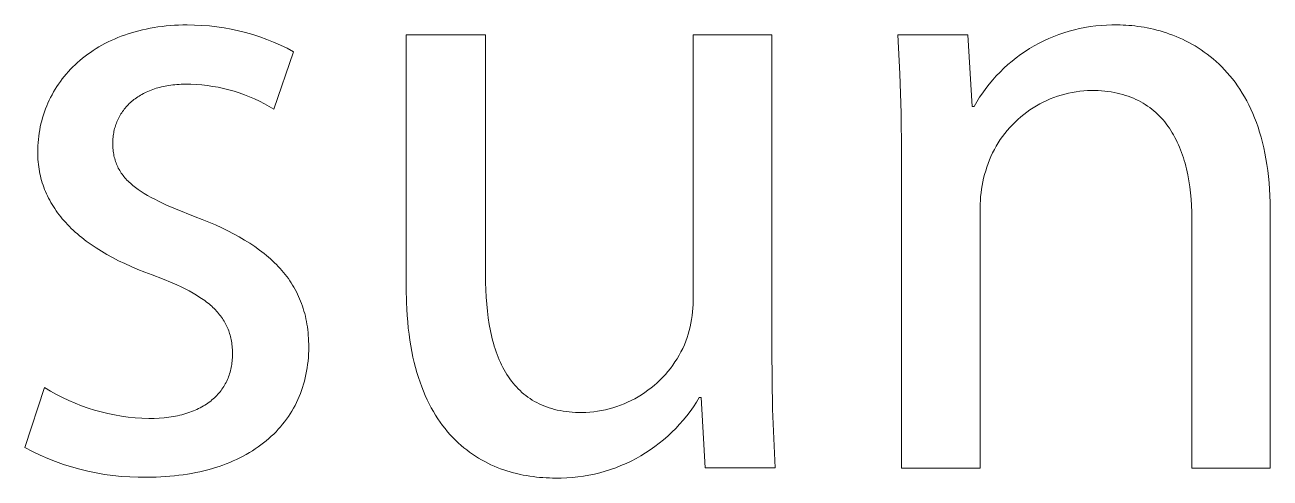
# Model space of a CAD drawing. Header units: millimetres. Extents: x 578 to 4608, y -138 to 2677.
# Drawn here: x 3693.5 to 3749.6, y -71.2 to -50.8 of the extents above; entities that cross this region are included whole.
import ezdxf

# ---------------------------------------------------------------- set-up
doc = ezdxf.new("R2010")
doc.units = ezdxf.units.MM
doc.header["$MEASUREMENT"] = 0
doc.layers.add('Domyślny', color=7, linetype='Continuous', true_color=0x000000)

msp = doc.modelspace()

# ---------------------------------------------------------------- linework, layer by layer
at = {"layer": 'Domyślny', "color": 18, "lineweight": 15, "true_color": 0x000000}
for p, q in [((3698.632, -51.067), (3698.799, -51.026)), ((3698.799, -51.026), (3698.97, -50.989)), ((3698.97, -50.989), (3699.142, -50.954)), ((3699.142, -50.954), (3699.318, -50.924)), ((3699.318, -50.924), (3699.496, -50.896)), ((3699.496, -50.896), (3699.677, -50.873)), ((3699.677, -50.873), (3699.86, -50.852)), ((3699.86, -50.852), (3700.045, -50.836)), ((3700.045, -50.836), (3700.234, -50.823)), ((3700.234, -50.823), (3700.424, -50.813)), ((3700.424, -50.813), (3700.618, -50.808)), ((3700.618, -50.808), (3700.813, -50.806)), ((3700.813, -50.806), (3701.146, -50.81)), ((3701.146, -50.81), (3701.479, -50.825)), ((3701.479, -50.825), (3701.811, -50.851)), ((3701.811, -50.851), (3702.141, -50.889)), ((3702.141, -50.889), (3702.471, -50.937)), ((3702.471, -50.937), (3702.798, -50.997)), ((3702.798, -50.997), (3703.124, -51.067)), ((3740.555, -51.083), (3740.79, -51.02)), ((3740.79, -51.02), (3741.028, -50.964)), ((3741.028, -50.964), (3741.267, -50.917)), ((3741.267, -50.917), (3741.508, -50.878)), ((3741.508, -50.878), (3741.75, -50.847)), ((3741.75, -50.847), (3741.993, -50.824)), ((3741.993, -50.824), (3742.237, -50.81)), ((3742.237, -50.81), (3742.48, -50.804)), ((3742.48, -50.804), (3742.724, -50.806)), ((3742.724, -50.806), (3742.852, -50.807)), ((3742.852, -50.807), (3742.982, -50.811)), ((3742.982, -50.811), (3743.113, -50.817)), ((3743.113, -50.817), (3743.246, -50.826)), ((3743.246, -50.826), (3743.381, -50.837)), ((3743.381, -50.837), (3743.518, -50.851)), ((3743.518, -50.851), (3743.656, -50.869)), ((3743.656, -50.869), (3743.795, -50.889)), ((3743.795, -50.889), (3743.935, -50.912)), ((3743.935, -50.912), (3744.076, -50.938)), ((3744.076, -50.938), (3744.219, -50.967)), ((3744.219, -50.967), (3744.362, -51)), ((3744.362, -51), (3744.505, -51.036)), ((3744.505, -51.036), (3744.649, -51.075)), ((3697.107, -51.645), (3697.247, -51.574)), ((3697.247, -51.574), (3697.389, -51.505)), ((3697.389, -51.505), (3697.535, -51.44)), ((3697.535, -51.44), (3697.683, -51.378)), ((3697.683, -51.378), (3697.835, -51.318)), ((3697.835, -51.318), (3697.989, -51.262)), ((3697.989, -51.262), (3698.145, -51.208)), ((3698.145, -51.208), (3698.305, -51.158)), ((3698.305, -51.158), (3698.467, -51.111)), ((3698.467, -51.111), (3698.632, -51.067)), ((3703.124, -51.067), (3703.446, -51.148)), ((3703.446, -51.148), (3703.766, -51.241)), ((3703.766, -51.241), (3704.083, -51.344)), ((3704.083, -51.344), (3704.396, -51.457)), ((3704.396, -51.457), (3704.705, -51.581)), ((3704.705, -51.581), (3705.01, -51.715)), ((3710.683, -62.683), (3710.683, -51.249)), ((3710.683, -51.249), (3714.253, -51.249)), ((3714.253, -51.249), (3714.253, -62.066)), ((3723.607, -63.233), (3723.607, -51.249)), ((3723.607, -51.249), (3727.15, -51.249)), ((3727.15, -51.249), (3727.15, -65.461)), ((3732.931, -53.014), (3732.834, -51.249)), ((3732.834, -51.249), (3735.987, -51.249)), ((3735.987, -51.249), (3736.189, -54.483)), ((3739.198, -51.628), (3739.416, -51.518)), ((3739.416, -51.518), (3739.638, -51.415)), ((3739.638, -51.415), (3739.863, -51.321)), ((3739.863, -51.321), (3740.091, -51.234)), ((3740.091, -51.234), (3740.321, -51.154)), ((3740.321, -51.154), (3740.555, -51.083)), ((3744.649, -51.075), (3744.794, -51.118)), ((3744.794, -51.118), (3744.938, -51.164)), ((3744.938, -51.164), (3745.083, -51.214)), ((3745.083, -51.214), (3745.228, -51.268)), ((3745.228, -51.268), (3745.372, -51.325)), ((3745.372, -51.325), (3745.517, -51.386)), ((3745.517, -51.386), (3745.66, -51.452)), ((3745.66, -51.452), (3745.804, -51.521)), ((3745.804, -51.521), (3745.946, -51.594)), ((3745.946, -51.594), (3746.088, -51.672)), ((3696.209, -52.217), (3696.329, -52.128)), ((3696.329, -52.128), (3696.451, -52.041)), ((3696.451, -52.041), (3696.576, -51.956)), ((3696.576, -51.956), (3696.705, -51.874)), ((3696.705, -51.874), (3696.836, -51.795)), ((3696.836, -51.795), (3696.97, -51.719)), ((3696.97, -51.719), (3697.107, -51.645)), ((3705.604, -52.014), (3704.719, -54.604)), ((3705.01, -51.715), (3705.31, -51.859)), ((3705.31, -51.859), (3705.604, -52.014)), ((3738.172, -52.284), (3738.368, -52.139)), ((3738.368, -52.139), (3738.569, -52.001)), ((3738.569, -52.001), (3738.774, -51.869)), ((3738.774, -51.869), (3738.984, -51.745)), ((3738.984, -51.745), (3739.198, -51.628)), ((3746.088, -51.672), (3746.229, -51.754)), ((3746.229, -51.754), (3746.369, -51.84)), ((3746.369, -51.84), (3746.508, -51.931)), ((3746.508, -51.931), (3746.645, -52.026)), ((3746.645, -52.026), (3746.781, -52.126)), ((3746.781, -52.126), (3746.915, -52.23)), ((3695.557, -52.804), (3695.658, -52.7)), ((3695.658, -52.7), (3695.762, -52.599)), ((3695.762, -52.599), (3695.87, -52.5)), ((3695.87, -52.5), (3695.98, -52.403)), ((3695.98, -52.403), (3696.093, -52.309)), ((3696.093, -52.309), (3696.209, -52.217)), ((3737.614, -52.758), (3737.795, -52.594)), ((3737.795, -52.594), (3737.981, -52.436)), ((3737.981, -52.436), (3738.172, -52.284)), ((3746.915, -52.23), (3747.048, -52.339)), ((3747.048, -52.339), (3747.178, -52.453)), ((3747.178, -52.453), (3747.307, -52.572)), ((3747.307, -52.572), (3747.434, -52.696)), ((3747.434, -52.696), (3747.558, -52.825)), ((3695.1, -53.352), (3695.185, -53.239)), ((3695.185, -53.239), (3695.274, -53.127)), ((3695.274, -53.127), (3695.365, -53.017)), ((3695.365, -53.017), (3695.46, -52.909)), ((3695.46, -52.909), (3695.557, -52.804)), ((3732.985, -54.782), (3732.931, -53.014)), ((3736.951, -53.473), (3737.108, -53.286)), ((3737.108, -53.286), (3737.271, -53.104)), ((3737.271, -53.104), (3737.44, -52.928)), ((3737.44, -52.928), (3737.614, -52.758)), ((3747.558, -52.825), (3747.68, -52.959)), ((3747.68, -52.959), (3747.8, -53.098)), ((3747.8, -53.098), (3747.917, -53.242)), ((3747.917, -53.242), (3748.031, -53.392)), ((3694.724, -53.949), (3694.793, -53.826)), ((3694.793, -53.826), (3694.865, -53.705)), ((3694.865, -53.705), (3694.94, -53.585)), ((3694.94, -53.585), (3695.018, -53.468)), ((3695.018, -53.468), (3695.1, -53.352)), ((3698.902, -53.865), (3698.836, -53.9)), ((3698.97, -53.832), (3698.902, -53.865)), ((3699.04, -53.801), (3698.97, -53.832)), ((3699.111, -53.771), (3699.04, -53.801)), ((3699.183, -53.742), (3699.111, -53.771)), ((3699.257, -53.714), (3699.183, -53.742)), ((3699.332, -53.688), (3699.257, -53.714)), ((3699.409, -53.663), (3699.332, -53.688)), ((3699.487, -53.64), (3699.409, -53.663)), ((3699.567, -53.618), (3699.487, -53.64)), ((3699.648, -53.597), (3699.567, -53.618)), ((3699.731, -53.579), (3699.648, -53.597)), ((3699.815, -53.561), (3699.731, -53.579)), ((3699.9, -53.545), (3699.815, -53.561)), ((3699.987, -53.531), (3699.9, -53.545)), ((3700.075, -53.519), (3699.987, -53.531)), ((3700.165, -53.508), (3700.075, -53.519)), ((3700.256, -53.498), (3700.165, -53.508)), ((3700.349, -53.49), (3700.256, -53.498)), ((3700.443, -53.484), (3700.349, -53.49)), ((3700.538, -53.48), (3700.443, -53.484)), ((3700.635, -53.477), (3700.538, -53.48)), ((3700.733, -53.476), (3700.635, -53.477)), ((3700.98, -53.48), (3700.733, -53.476)), ((3701.226, -53.491), (3700.98, -53.48)), ((3701.472, -53.51), (3701.226, -53.491)), ((3701.718, -53.537), (3701.472, -53.51)), ((3701.962, -53.573), (3701.718, -53.537)), ((3702.205, -53.616), (3701.962, -53.573)), ((3702.446, -53.668), (3702.205, -53.616)), ((3702.686, -53.727), (3702.446, -53.668)), ((3702.924, -53.794), (3702.686, -53.727)), ((3703.159, -53.869), (3702.924, -53.794)), ((3736.521, -54.065), (3736.658, -53.863)), ((3736.658, -53.863), (3736.801, -53.666)), ((3736.801, -53.666), (3736.951, -53.473)), ((3740.696, -53.845), (3740.526, -53.88)), ((3740.867, -53.816), (3740.696, -53.845)), ((3741.039, -53.792), (3740.867, -53.816)), ((3741.211, -53.775), (3741.039, -53.792)), ((3741.384, -53.764), (3741.211, -53.775)), ((3741.557, -53.758), (3741.384, -53.764)), ((3741.712, -53.76), (3741.557, -53.758)), ((3741.864, -53.766), (3741.712, -53.76)), ((3742.013, -53.775), (3741.864, -53.766)), ((3742.158, -53.788), (3742.013, -53.775)), ((3742.301, -53.805), (3742.158, -53.788)), ((3742.441, -53.826), (3742.301, -53.805)), ((3742.577, -53.849), (3742.441, -53.826)), ((3742.711, -53.877), (3742.577, -53.849)), ((3748.031, -53.392), (3748.142, -53.548)), ((3748.142, -53.548), (3748.25, -53.708)), ((3748.25, -53.708), (3748.355, -53.875)), ((3694.483, -54.457), (3694.538, -54.327)), ((3694.538, -54.327), (3694.597, -54.2)), ((3694.597, -54.2), (3694.659, -54.073)), ((3694.659, -54.073), (3694.724, -53.949)), ((3698.156, -54.402), (3698.11, -54.451)), ((3698.204, -54.354), (3698.156, -54.402)), ((3698.254, -54.307), (3698.204, -54.354)), ((3698.305, -54.262), (3698.254, -54.307)), ((3698.358, -54.217), (3698.305, -54.262)), ((3698.413, -54.173), (3698.358, -54.217)), ((3698.468, -54.131), (3698.413, -54.173)), ((3698.526, -54.089), (3698.468, -54.131)), ((3698.585, -54.049), (3698.526, -54.089)), ((3698.645, -54.01), (3698.585, -54.049)), ((3698.707, -53.972), (3698.645, -54.01)), ((3698.771, -53.935), (3698.707, -53.972)), ((3698.836, -53.9), (3698.771, -53.935)), ((3703.391, -53.952), (3703.159, -53.869)), ((3703.621, -54.042), (3703.391, -53.952)), ((3703.848, -54.14), (3703.621, -54.042)), ((3704.071, -54.245), (3703.848, -54.14)), ((3704.291, -54.357), (3704.071, -54.245)), ((3704.507, -54.477), (3704.291, -54.357)), ((3736.269, -54.483), (3736.392, -54.272)), ((3736.392, -54.272), (3736.521, -54.065)), ((3739.233, -54.364), (3739.082, -54.449)), ((3739.386, -54.284), (3739.233, -54.364)), ((3739.543, -54.209), (3739.386, -54.284)), ((3739.702, -54.141), (3739.543, -54.209)), ((3739.863, -54.077), (3739.702, -54.141)), ((3740.026, -54.019), (3739.863, -54.077)), ((3740.191, -53.967), (3740.026, -54.019)), ((3740.358, -53.92), (3740.191, -53.967)), ((3740.526, -53.88), (3740.358, -53.92)), ((3742.841, -53.908), (3742.711, -53.877)), ((3742.969, -53.942), (3742.841, -53.908)), ((3743.093, -53.98), (3742.969, -53.942)), ((3743.215, -54.021), (3743.093, -53.98)), ((3743.334, -54.065), (3743.215, -54.021)), ((3743.45, -54.112), (3743.334, -54.065)), ((3743.563, -54.163), (3743.45, -54.112)), ((3743.673, -54.216), (3743.563, -54.163)), ((3743.781, -54.273), (3743.673, -54.216)), ((3743.886, -54.333), (3743.781, -54.273)), ((3743.987, -54.396), (3743.886, -54.333)), ((3744.087, -54.462), (3743.987, -54.396)), ((3748.355, -53.875), (3748.457, -54.047)), ((3748.457, -54.047), (3748.556, -54.225)), ((3748.556, -54.225), (3748.651, -54.409)), ((3748.651, -54.409), (3748.742, -54.598)), ((3694.297, -54.989), (3694.338, -54.854)), ((3694.338, -54.854), (3694.383, -54.72)), ((3694.383, -54.72), (3694.431, -54.588)), ((3694.431, -54.588), (3694.483, -54.457)), ((3697.761, -54.932), (3697.73, -54.99)), ((3697.793, -54.875), (3697.761, -54.932)), ((3697.827, -54.819), (3697.793, -54.875)), ((3697.863, -54.764), (3697.827, -54.819)), ((3697.9, -54.71), (3697.863, -54.764)), ((3697.939, -54.656), (3697.9, -54.71)), ((3697.979, -54.603), (3697.939, -54.656)), ((3698.021, -54.552), (3697.979, -54.603)), ((3698.064, -54.501), (3698.021, -54.552)), ((3698.11, -54.451), (3698.064, -54.501)), ((3704.719, -54.604), (3704.507, -54.477)), ((3732.995, -56.55), (3732.985, -54.782)), ((3736.189, -54.483), (3736.269, -54.483)), ((3738.376, -54.948), (3738.245, -55.062)), ((3738.51, -54.839), (3738.376, -54.948)), ((3738.648, -54.734), (3738.51, -54.839)), ((3738.789, -54.634), (3738.648, -54.734)), ((3738.934, -54.539), (3738.789, -54.634)), ((3739.082, -54.449), (3738.934, -54.539)), ((3744.183, -54.53), (3744.087, -54.462)), ((3744.277, -54.602), (3744.183, -54.53)), ((3744.368, -54.676), (3744.277, -54.602)), ((3744.456, -54.753), (3744.368, -54.676)), ((3744.542, -54.832), (3744.456, -54.753)), ((3744.625, -54.915), (3744.542, -54.832)), ((3744.706, -54.999), (3744.625, -54.915)), ((3748.742, -54.598), (3748.829, -54.794)), ((3748.829, -54.794), (3748.913, -54.995)), ((3694.142, -55.682), (3694.166, -55.541)), ((3694.166, -55.541), (3694.193, -55.401)), ((3694.193, -55.401), (3694.224, -55.263)), ((3694.224, -55.263), (3694.259, -55.125)), ((3694.259, -55.125), (3694.297, -54.989)), ((3697.527, -55.539), (3697.512, -55.603)), ((3697.543, -55.476), (3697.527, -55.539)), ((3697.561, -55.413), (3697.543, -55.476)), ((3697.58, -55.35), (3697.561, -55.413)), ((3697.601, -55.288), (3697.58, -55.35)), ((3697.623, -55.227), (3697.601, -55.288)), ((3697.648, -55.167), (3697.623, -55.227)), ((3697.674, -55.107), (3697.648, -55.167)), ((3697.701, -55.048), (3697.674, -55.107)), ((3697.73, -54.99), (3697.701, -55.048)), ((3737.879, -55.431), (3737.765, -55.561)), ((3737.997, -55.304), (3737.879, -55.431)), ((3738.119, -55.181), (3737.997, -55.304)), ((3738.245, -55.062), (3738.119, -55.181)), ((3744.784, -55.087), (3744.706, -54.999)), ((3744.86, -55.177), (3744.784, -55.087)), ((3744.933, -55.269), (3744.86, -55.177)), ((3745.003, -55.364), (3744.933, -55.269)), ((3745.071, -55.461), (3745.003, -55.364)), ((3745.137, -55.56), (3745.071, -55.461)), ((3748.913, -54.995), (3748.992, -55.203)), ((3748.992, -55.203), (3749.068, -55.417)), ((3749.068, -55.417), (3749.139, -55.638)), ((3694.093, -56.112), (3694.106, -55.968)), ((3694.106, -55.968), (3694.122, -55.825)), ((3694.122, -55.825), (3694.142, -55.682)), ((3697.459, -56.066), (3697.458, -56.134)), ((3697.462, -55.999), (3697.459, -56.066)), ((3697.466, -55.932), (3697.462, -55.999)), ((3697.472, -55.865), (3697.466, -55.932)), ((3697.479, -55.799), (3697.472, -55.865)), ((3697.489, -55.733), (3697.479, -55.799)), ((3697.5, -55.668), (3697.489, -55.733)), ((3697.512, -55.603), (3697.5, -55.668)), ((3737.453, -55.976), (3737.358, -56.122)), ((3737.552, -55.834), (3737.453, -55.976)), ((3737.656, -55.696), (3737.552, -55.834)), ((3737.765, -55.561), (3737.656, -55.696)), ((3745.2, -55.662), (3745.137, -55.56)), ((3745.261, -55.766), (3745.2, -55.662)), ((3745.319, -55.872), (3745.261, -55.766)), ((3745.375, -55.98), (3745.319, -55.872)), ((3745.429, -56.091), (3745.375, -55.98)), ((3745.481, -56.203), (3745.429, -56.091)), ((3749.139, -55.638), (3749.205, -55.865)), ((3749.205, -55.865), (3749.267, -56.098)), ((3749.267, -56.098), (3749.324, -56.338)), ((3694.076, -56.55), (3694.078, -56.403)), ((3694.077, -56.659), (3694.076, -56.55)), ((3694.081, -56.768), (3694.077, -56.659)), ((3694.078, -56.403), (3694.084, -56.257)), ((3694.084, -56.257), (3694.093, -56.112)), ((3697.458, -56.134), (3697.459, -56.209)), ((3697.459, -56.209), (3697.462, -56.283)), ((3697.462, -56.283), (3697.466, -56.356)), ((3697.466, -56.356), (3697.472, -56.428)), ((3697.472, -56.428), (3697.48, -56.498)), ((3697.48, -56.498), (3697.489, -56.568)), ((3697.489, -56.568), (3697.5, -56.636)), ((3697.5, -56.636), (3697.513, -56.703)), ((3732.995, -70.789), (3732.995, -56.55)), ((3737.106, -56.575), (3737.032, -56.732)), ((3737.185, -56.421), (3737.106, -56.575)), ((3737.269, -56.27), (3737.185, -56.421)), ((3737.358, -56.122), (3737.269, -56.27)), ((3745.53, -56.317), (3745.481, -56.203)), ((3745.577, -56.433), (3745.53, -56.317)), ((3745.621, -56.552), (3745.577, -56.433)), ((3745.664, -56.671), (3745.621, -56.552)), ((3749.324, -56.338), (3749.377, -56.584)), ((3749.377, -56.584), (3749.424, -56.837)), ((3694.087, -56.875), (3694.081, -56.768)), ((3694.096, -56.983), (3694.087, -56.875)), ((3694.107, -57.09), (3694.096, -56.983)), ((3694.12, -57.196), (3694.107, -57.09)), ((3694.136, -57.301), (3694.12, -57.196)), ((3697.513, -56.703), (3697.528, -56.769)), ((3697.528, -56.769), (3697.545, -56.833)), ((3697.545, -56.833), (3697.563, -56.897)), ((3697.563, -56.897), (3697.583, -56.96)), ((3697.583, -56.96), (3697.605, -57.022)), ((3697.605, -57.022), (3697.628, -57.082)), ((3697.628, -57.082), (3697.653, -57.142)), ((3697.653, -57.142), (3697.68, -57.201)), ((3697.68, -57.201), (3697.709, -57.259)), ((3736.844, -57.216), (3736.793, -57.382)), ((3736.901, -57.053), (3736.844, -57.216)), ((3736.964, -56.891), (3736.901, -57.053)), ((3737.032, -56.732), (3736.964, -56.891)), ((3745.704, -56.793), (3745.664, -56.671)), ((3745.742, -56.917), (3745.704, -56.793)), ((3745.778, -57.042), (3745.742, -56.917)), ((3745.811, -57.169), (3745.778, -57.042)), ((3745.843, -57.297), (3745.811, -57.169)), ((3749.424, -56.837), (3749.466, -57.097)), ((3749.466, -57.097), (3749.504, -57.364)), ((3694.154, -57.406), (3694.136, -57.301)), ((3694.175, -57.51), (3694.154, -57.406)), ((3694.198, -57.614), (3694.175, -57.51)), ((3694.224, -57.717), (3694.198, -57.614)), ((3694.252, -57.819), (3694.224, -57.717)), ((3697.709, -57.259), (3697.74, -57.316)), ((3697.74, -57.316), (3697.773, -57.372)), ((3697.773, -57.372), (3697.807, -57.428)), ((3697.807, -57.428), (3697.843, -57.482)), ((3697.843, -57.482), (3697.881, -57.536)), ((3697.881, -57.536), (3697.921, -57.589)), ((3697.921, -57.589), (3697.962, -57.641)), ((3697.962, -57.641), (3698.005, -57.693)), ((3698.005, -57.693), (3698.051, -57.744)), ((3698.051, -57.744), (3698.098, -57.795)), ((3736.701, -57.707), (3736.664, -57.872)), ((3736.744, -57.544), (3736.701, -57.707)), ((3736.793, -57.382), (3736.744, -57.544)), ((3745.872, -57.427), (3745.843, -57.297)), ((3745.9, -57.558), (3745.872, -57.427)), ((3745.949, -57.825), (3745.9, -57.558)), ((3749.504, -57.364), (3749.535, -57.638)), ((3749.535, -57.638), (3749.562, -57.918)), ((3694.282, -57.921), (3694.252, -57.819)), ((3694.315, -58.021), (3694.282, -57.921)), ((3694.351, -58.122), (3694.315, -58.021)), ((3694.389, -58.221), (3694.351, -58.122)), ((3694.429, -58.32), (3694.389, -58.221)), ((3694.472, -58.418), (3694.429, -58.32)), ((3698.098, -57.795), (3698.147, -57.844)), ((3698.147, -57.844), (3698.197, -57.893)), ((3698.197, -57.893), (3698.25, -57.942)), ((3698.25, -57.942), (3698.304, -57.99)), ((3698.304, -57.99), (3698.361, -58.038)), ((3698.361, -58.038), (3698.419, -58.085)), ((3698.419, -58.085), (3698.479, -58.132)), ((3698.479, -58.132), (3698.541, -58.178)), ((3698.541, -58.178), (3698.605, -58.224)), ((3698.605, -58.224), (3698.738, -58.314)), ((3698.738, -58.314), (3698.879, -58.403)), ((3736.605, -58.204), (3736.583, -58.372)), ((3736.632, -58.037), (3736.605, -58.204)), ((3736.664, -57.872), (3736.632, -58.037)), ((3745.989, -58.098), (3745.949, -57.825)), ((3746.022, -58.376), (3745.989, -58.098)), ((3749.562, -57.918), (3749.582, -58.206)), ((3749.582, -58.206), (3749.597, -58.501)), ((3694.518, -58.516), (3694.472, -58.418)), ((3694.566, -58.612), (3694.518, -58.516)), ((3694.617, -58.708), (3694.566, -58.612)), ((3694.67, -58.804), (3694.617, -58.708)), ((3694.725, -58.898), (3694.67, -58.804)), ((3694.783, -58.992), (3694.725, -58.898)), ((3698.879, -58.403), (3699.027, -58.491)), ((3699.027, -58.491), (3699.184, -58.579)), ((3699.184, -58.579), (3699.347, -58.665)), ((3699.347, -58.665), (3699.519, -58.751)), ((3699.519, -58.751), (3699.886, -58.923)), ((3736.556, -58.708), (3736.551, -58.877)), ((3736.551, -58.877), (3736.551, -59.046)), ((3736.567, -58.54), (3736.556, -58.708)), ((3736.583, -58.372), (3736.567, -58.54)), ((3746.048, -58.658), (3746.022, -58.376)), ((3746.066, -58.945), (3746.048, -58.658)), ((3749.597, -58.501), (3749.606, -58.804)), ((3749.606, -58.804), (3749.609, -59.113)), ((3694.844, -59.085), (3694.783, -58.992)), ((3694.907, -59.178), (3694.844, -59.085)), ((3694.973, -59.269), (3694.907, -59.178)), ((3695.041, -59.36), (3694.973, -59.269)), ((3695.112, -59.45), (3695.041, -59.36)), ((3695.185, -59.539), (3695.112, -59.45)), ((3699.886, -58.923), (3700.284, -59.095)), ((3700.284, -59.095), (3701.176, -59.449)), ((3701.176, -59.449), (3701.488, -59.571)), ((3736.551, -59.046), (3736.551, -70.789)), ((3746.076, -59.235), (3746.066, -58.945)), ((3746.08, -59.529), (3746.076, -59.235)), ((3749.609, -59.113), (3749.609, -70.789)), ((3695.261, -59.628), (3695.185, -59.539)), ((3695.339, -59.715), (3695.261, -59.628)), ((3695.42, -59.802), (3695.339, -59.715)), ((3695.504, -59.888), (3695.42, -59.802)), ((3695.59, -59.974), (3695.504, -59.888)), ((3695.679, -60.058), (3695.59, -59.974)), ((3701.488, -59.571), (3701.79, -59.695)), ((3701.79, -59.695), (3702.083, -59.822)), ((3702.083, -59.822), (3702.366, -59.952)), ((3702.366, -59.952), (3702.64, -60.085)), ((3746.08, -70.789), (3746.08, -59.529)), ((3695.77, -60.142), (3695.679, -60.058)), ((3695.864, -60.225), (3695.77, -60.142)), ((3695.961, -60.306), (3695.864, -60.225)), ((3696.06, -60.388), (3695.961, -60.306)), ((3696.266, -60.547), (3696.06, -60.388)), ((3696.482, -60.704), (3696.266, -60.547)), ((3702.64, -60.085), (3702.903, -60.221)), ((3702.903, -60.221), (3703.157, -60.36)), ((3703.157, -60.36), (3703.401, -60.503)), ((3703.401, -60.503), (3703.636, -60.649)), ((3696.709, -60.856), (3696.482, -60.704)), ((3696.947, -61.006), (3696.709, -60.856)), ((3697.195, -61.151), (3696.947, -61.006)), ((3697.453, -61.293), (3697.195, -61.151)), ((3703.636, -60.649), (3703.86, -60.799)), ((3703.86, -60.799), (3704.075, -60.953)), ((3704.075, -60.953), (3704.179, -61.031)), ((3704.179, -61.031), (3704.28, -61.11)), ((3704.28, -61.11), (3704.379, -61.191)), ((3697.723, -61.432), (3697.453, -61.293)), ((3698.003, -61.566), (3697.723, -61.432)), ((3698.293, -61.697), (3698.003, -61.566)), ((3698.595, -61.824), (3698.293, -61.697)), ((3704.379, -61.191), (3704.475, -61.272)), ((3704.475, -61.272), (3704.569, -61.355)), ((3704.569, -61.355), (3704.66, -61.438)), ((3704.66, -61.438), (3704.749, -61.523)), ((3704.749, -61.523), (3704.835, -61.609)), ((3704.835, -61.609), (3704.919, -61.696)), ((3704.919, -61.696), (3705.001, -61.784)), ((3698.907, -61.947), (3698.595, -61.824)), ((3699.23, -62.066), (3698.907, -61.947)), ((3699.704, -62.247), (3699.23, -62.066)), ((3700.141, -62.428), (3699.704, -62.247)), ((3705.001, -61.784), (3705.08, -61.873)), ((3705.08, -61.873), (3705.156, -61.964)), ((3705.156, -61.964), (3705.23, -62.055)), ((3705.23, -62.055), (3705.302, -62.148)), ((3705.302, -62.148), (3705.371, -62.242)), ((3705.371, -62.242), (3705.437, -62.338)), ((3714.253, -62.066), (3714.256, -62.409)), ((3700.345, -62.52), (3700.141, -62.428)), ((3700.541, -62.611), (3700.345, -62.52)), ((3700.728, -62.704), (3700.541, -62.611)), ((3700.906, -62.797), (3700.728, -62.704)), ((3701.075, -62.892), (3700.906, -62.797)), ((3705.437, -62.338), (3705.501, -62.435)), ((3705.501, -62.435), (3705.563, -62.533)), ((3705.563, -62.533), (3705.622, -62.632)), ((3705.622, -62.632), (3705.678, -62.733)), ((3705.678, -62.733), (3705.733, -62.835)), ((3705.733, -62.835), (3705.784, -62.938)), ((3710.693, -63.31), (3710.683, -62.683)), ((3714.256, -62.409), (3714.266, -62.746)), ((3714.266, -62.746), (3714.283, -63.075)), ((3701.236, -62.987), (3701.075, -62.892)), ((3701.388, -63.084), (3701.236, -62.987)), ((3701.532, -63.182), (3701.388, -63.084)), ((3701.601, -63.232), (3701.532, -63.182)), ((3701.668, -63.282), (3701.601, -63.232)), ((3701.733, -63.333), (3701.668, -63.282)), ((3701.796, -63.384), (3701.733, -63.333)), ((3701.857, -63.435), (3701.796, -63.384)), ((3705.784, -62.938), (3705.833, -63.043)), ((3705.833, -63.043), (3705.88, -63.15)), ((3705.88, -63.15), (3705.924, -63.257)), ((3705.924, -63.257), (3705.966, -63.367)), ((3705.966, -63.367), (3706.005, -63.477)), ((3710.707, -63.612), (3710.693, -63.31)), ((3714.283, -63.075), (3714.307, -63.396)), ((3714.307, -63.396), (3714.339, -63.709)), ((3723.597, -63.572), (3723.605, -63.403)), ((3723.605, -63.403), (3723.607, -63.233)), ((3701.916, -63.487), (3701.857, -63.435)), ((3701.973, -63.539), (3701.916, -63.487)), ((3702.028, -63.592), (3701.973, -63.539)), ((3702.081, -63.646), (3702.028, -63.592)), ((3702.132, -63.7), (3702.081, -63.646)), ((3702.182, -63.754), (3702.132, -63.7)), ((3702.229, -63.809), (3702.182, -63.754)), ((3702.275, -63.865), (3702.229, -63.809)), ((3702.318, -63.921), (3702.275, -63.865)), ((3702.36, -63.978), (3702.318, -63.921)), ((3706.005, -63.477), (3706.041, -63.589)), ((3706.041, -63.589), (3706.075, -63.703)), ((3706.075, -63.703), (3706.107, -63.818)), ((3706.107, -63.818), (3706.136, -63.935)), ((3706.136, -63.935), (3706.162, -64.053)), ((3710.725, -63.907), (3710.707, -63.612)), ((3710.748, -64.195), (3710.725, -63.907)), ((3714.339, -63.709), (3714.378, -64.015)), ((3723.542, -64.077), (3723.566, -63.909)), ((3723.566, -63.909), (3723.584, -63.741)), ((3723.584, -63.741), (3723.597, -63.572)), ((3702.4, -64.036), (3702.36, -63.978)), ((3702.439, -64.094), (3702.4, -64.036)), ((3702.475, -64.153), (3702.439, -64.094)), ((3702.51, -64.213), (3702.475, -64.153)), ((3702.543, -64.273), (3702.51, -64.213)), ((3702.574, -64.335), (3702.543, -64.273)), ((3702.603, -64.397), (3702.574, -64.335)), ((3702.631, -64.459), (3702.603, -64.397)), ((3702.657, -64.523), (3702.631, -64.459)), ((3702.681, -64.587), (3702.657, -64.523)), ((3706.162, -64.053), (3706.186, -64.173)), ((3706.186, -64.173), (3706.208, -64.295)), ((3706.208, -64.295), (3706.227, -64.418)), ((3706.227, -64.418), (3706.243, -64.543)), ((3710.776, -64.475), (3710.748, -64.195)), ((3710.809, -64.749), (3710.776, -64.475)), ((3714.378, -64.015), (3714.425, -64.311)), ((3714.425, -64.311), (3714.479, -64.599)), ((3723.437, -64.574), (3723.478, -64.409)), ((3723.478, -64.409), (3723.512, -64.244)), ((3723.512, -64.244), (3723.542, -64.077)), ((3702.704, -64.652), (3702.681, -64.587)), ((3702.725, -64.718), (3702.704, -64.652)), ((3702.744, -64.785), (3702.725, -64.718)), ((3702.762, -64.853), (3702.744, -64.785)), ((3702.778, -64.922), (3702.762, -64.853)), ((3702.793, -64.991), (3702.778, -64.922)), ((3702.805, -65.062), (3702.793, -64.991)), ((3702.817, -65.133), (3702.805, -65.062)), ((3706.243, -64.543), (3706.257, -64.669)), ((3706.257, -64.669), (3706.269, -64.797)), ((3706.269, -64.797), (3706.278, -64.927)), ((3706.278, -64.927), (3706.284, -65.059)), ((3706.284, -65.059), (3706.288, -65.192)), ((3710.847, -65.015), (3710.809, -64.749)), ((3710.889, -65.275), (3710.847, -65.015)), ((3714.479, -64.599), (3714.542, -64.878)), ((3714.542, -64.878), (3714.576, -65.014)), ((3714.576, -65.014), (3714.612, -65.148)), ((3723.216, -65.222), (3723.285, -65.058)), ((3723.285, -65.058), (3723.341, -64.899)), ((3723.341, -64.899), (3723.392, -64.737)), ((3723.392, -64.737), (3723.437, -64.574)), ((3702.827, -65.206), (3702.817, -65.133)), ((3702.835, -65.279), (3702.827, -65.206)), ((3702.841, -65.354), (3702.835, -65.279)), ((3702.847, -65.429), (3702.841, -65.354)), ((3702.85, -65.506), (3702.847, -65.429)), ((3702.853, -65.584), (3702.85, -65.506)), ((3702.853, -65.662), (3702.853, -65.584)), ((3706.281, -65.646), (3706.271, -65.803)), ((3706.287, -65.487), (3706.281, -65.646)), ((3706.289, -65.327), (3706.287, -65.487)), ((3706.288, -65.192), (3706.289, -65.327)), ((3710.936, -65.528), (3710.889, -65.275)), ((3710.987, -65.774), (3710.936, -65.528)), ((3714.612, -65.148), (3714.651, -65.28)), ((3714.651, -65.28), (3714.692, -65.409)), ((3714.692, -65.409), (3714.734, -65.535)), ((3714.734, -65.535), (3714.779, -65.659)), ((3722.977, -65.696), (3723.062, -65.541)), ((3723.062, -65.541), (3723.142, -65.383)), ((3723.142, -65.383), (3723.216, -65.222)), ((3727.15, -65.461), (3727.184, -68.12)), ((3702.796, -66.249), (3702.81, -66.178)), ((3702.81, -66.178), (3702.821, -66.106)), ((3702.821, -66.106), (3702.831, -66.033)), ((3702.831, -66.033), (3702.839, -65.96)), ((3702.839, -65.96), (3702.845, -65.887)), ((3702.845, -65.887), (3702.85, -65.812)), ((3702.85, -65.812), (3702.852, -65.738)), ((3702.852, -65.738), (3702.853, -65.662)), ((3706.24, -66.113), (3706.219, -66.265)), ((3706.258, -65.959), (3706.24, -66.113)), ((3706.271, -65.803), (3706.258, -65.959)), ((3711.042, -66.014), (3710.987, -65.774)), ((3711.102, -66.246), (3711.042, -66.014)), ((3714.779, -65.659), (3714.826, -65.781)), ((3714.826, -65.781), (3714.876, -65.9)), ((3714.876, -65.9), (3714.927, -66.017)), ((3714.927, -66.017), (3714.981, -66.131)), ((3714.981, -66.131), (3715.037, -66.243)), ((3722.584, -66.286), (3722.69, -66.143)), ((3722.69, -66.143), (3722.79, -65.998)), ((3722.79, -65.998), (3722.886, -65.849)), ((3722.886, -65.849), (3722.977, -65.696)), ((3702.624, -66.793), (3702.652, -66.727)), ((3702.652, -66.727), (3702.678, -66.661)), ((3702.678, -66.661), (3702.703, -66.594)), ((3702.703, -66.594), (3702.725, -66.527)), ((3702.725, -66.527), (3702.745, -66.458)), ((3702.745, -66.458), (3702.764, -66.389)), ((3702.764, -66.389), (3702.781, -66.319)), ((3702.781, -66.319), (3702.796, -66.249)), ((3706.132, -66.713), (3706.096, -66.858)), ((3706.165, -66.565), (3706.132, -66.713)), ((3706.194, -66.416), (3706.165, -66.565)), ((3706.219, -66.265), (3706.194, -66.416)), ((3711.166, -66.473), (3711.102, -66.246)), ((3711.234, -66.693), (3711.166, -66.473)), ((3711.305, -66.906), (3711.234, -66.693)), ((3715.037, -66.243), (3715.095, -66.352)), ((3715.095, -66.352), (3715.156, -66.458)), ((3715.156, -66.458), (3715.219, -66.562)), ((3715.219, -66.562), (3715.284, -66.662)), ((3715.284, -66.662), (3715.352, -66.761)), ((3715.352, -66.761), (3715.422, -66.856)), ((3722.113, -66.815), (3722.238, -66.689)), ((3722.238, -66.689), (3722.358, -66.558)), ((3722.358, -66.558), (3722.473, -66.424)), ((3722.473, -66.424), (3722.584, -66.286)), ((3693.499, -69.85), (3694.385, -67.152)), ((3694.385, -67.152), (3694.651, -67.312)), ((3694.651, -67.312), (3694.921, -67.462)), ((3702.292, -67.34), (3702.336, -67.283)), ((3702.336, -67.283), (3702.378, -67.225)), ((3702.378, -67.225), (3702.419, -67.166)), ((3702.419, -67.166), (3702.458, -67.106)), ((3702.458, -67.106), (3702.495, -67.045)), ((3702.495, -67.045), (3702.53, -66.983)), ((3702.53, -66.983), (3702.563, -66.921)), ((3702.563, -66.921), (3702.595, -66.857)), ((3702.595, -66.857), (3702.624, -66.793)), ((3705.964, -67.284), (3705.913, -67.422)), ((3706.012, -67.144), (3705.964, -67.284)), ((3706.056, -67.002), (3706.012, -67.144)), ((3706.096, -66.858), (3706.056, -67.002)), ((3711.381, -67.114), (3711.305, -66.906)), ((3711.46, -67.315), (3711.381, -67.114)), ((3711.543, -67.51), (3711.46, -67.315)), ((3715.422, -66.856), (3715.495, -66.948)), ((3715.495, -66.948), (3715.57, -67.038)), ((3715.57, -67.038), (3715.647, -67.125)), ((3715.647, -67.125), (3715.727, -67.209)), ((3715.727, -67.209), (3715.81, -67.29)), ((3715.81, -67.29), (3715.895, -67.368)), ((3721.43, -67.378), (3721.574, -67.275)), ((3721.574, -67.275), (3721.715, -67.167)), ((3721.715, -67.167), (3721.852, -67.054)), ((3721.852, -67.054), (3721.985, -66.937)), ((3721.985, -66.937), (3722.113, -66.815)), ((3694.921, -67.462), (3695.197, -67.604)), ((3695.197, -67.604), (3695.478, -67.736)), ((3695.478, -67.736), (3695.762, -67.858)), ((3695.762, -67.858), (3696.051, -67.971)), ((3701.68, -67.894), (3701.745, -67.85)), ((3701.745, -67.85), (3701.808, -67.804)), ((3701.808, -67.804), (3701.87, -67.757)), ((3701.87, -67.757), (3701.929, -67.709)), ((3701.929, -67.709), (3701.986, -67.66)), ((3701.986, -67.66), (3702.042, -67.609)), ((3702.042, -67.609), (3702.096, -67.558)), ((3702.096, -67.558), (3702.147, -67.505)), ((3702.147, -67.505), (3702.197, -67.451)), ((3702.197, -67.451), (3702.245, -67.396)), ((3702.245, -67.396), (3702.292, -67.34)), ((3705.737, -67.825), (3705.671, -67.955)), ((3705.799, -67.693), (3705.737, -67.825)), ((3705.858, -67.558), (3705.799, -67.693)), ((3705.913, -67.422), (3705.858, -67.558)), ((3711.629, -67.699), (3711.543, -67.51)), ((3711.719, -67.882), (3711.629, -67.699)), ((3711.812, -68.059), (3711.719, -67.882)), ((3715.895, -67.368), (3715.982, -67.443)), ((3715.982, -67.443), (3716.072, -67.515)), ((3716.072, -67.515), (3716.165, -67.584)), ((3716.165, -67.584), (3716.261, -67.65)), ((3716.261, -67.65), (3716.359, -67.713)), ((3716.359, -67.713), (3716.459, -67.773)), ((3716.459, -67.773), (3716.563, -67.829)), ((3716.563, -67.829), (3716.669, -67.883)), ((3716.669, -67.883), (3716.778, -67.933)), ((3720.333, -67.951), (3720.498, -67.885)), ((3720.498, -67.885), (3720.66, -67.814)), ((3720.66, -67.814), (3720.82, -67.738)), ((3720.82, -67.738), (3720.977, -67.656)), ((3720.977, -67.656), (3721.131, -67.568)), ((3721.131, -67.568), (3721.282, -67.475)), ((3721.282, -67.475), (3721.43, -67.378)), ((3723.758, -67.809), (3723.62, -68.019)), ((3723.889, -67.595), (3723.758, -67.809)), ((3723.969, -67.595), (3723.889, -67.595)), ((3724.157, -70.776), (3723.969, -67.595)), ((3696.051, -67.971), (3696.343, -68.075)), ((3696.343, -68.075), (3696.639, -68.168)), ((3696.639, -68.168), (3696.938, -68.251)), ((3696.938, -68.251), (3697.239, -68.324)), ((3697.239, -68.324), (3697.542, -68.387)), ((3697.542, -68.387), (3697.848, -68.44)), ((3697.848, -68.44), (3698.155, -68.483)), ((3700.185, -68.458), (3700.284, -68.44)), ((3700.284, -68.44), (3700.382, -68.419)), ((3700.382, -68.419), (3700.478, -68.398)), ((3700.478, -68.398), (3700.571, -68.375)), ((3700.571, -68.375), (3700.663, -68.35)), ((3700.663, -68.35), (3700.753, -68.323)), ((3700.753, -68.323), (3700.841, -68.296)), ((3700.841, -68.296), (3700.927, -68.266)), ((3700.927, -68.266), (3701.011, -68.235)), ((3701.011, -68.235), (3701.093, -68.203)), ((3701.093, -68.203), (3701.173, -68.169)), ((3701.173, -68.169), (3701.251, -68.134)), ((3701.251, -68.134), (3701.327, -68.097)), ((3701.327, -68.097), (3701.402, -68.059)), ((3701.402, -68.059), (3701.474, -68.02)), ((3701.474, -68.02), (3701.545, -67.98)), ((3701.545, -67.98), (3701.614, -67.938)), ((3701.614, -67.938), (3701.68, -67.894)), ((3705.451, -68.333), (3705.371, -68.455)), ((3705.528, -68.209), (3705.451, -68.333)), ((3705.601, -68.083), (3705.528, -68.209)), ((3705.671, -67.955), (3705.601, -68.083)), ((3711.908, -68.23), (3711.812, -68.059)), ((3712.008, -68.396), (3711.908, -68.23)), ((3712.11, -68.556), (3712.008, -68.396)), ((3716.778, -67.933), (3716.889, -67.98)), ((3716.889, -67.98), (3717.004, -68.023)), ((3717.004, -68.023), (3717.121, -68.064)), ((3717.121, -68.064), (3717.241, -68.101)), ((3717.241, -68.101), (3717.364, -68.134)), ((3717.364, -68.134), (3717.489, -68.164)), ((3717.489, -68.164), (3717.618, -68.191)), ((3717.618, -68.191), (3717.75, -68.214)), ((3717.75, -68.214), (3717.884, -68.234)), ((3717.884, -68.234), (3718.021, -68.25)), ((3718.021, -68.25), (3718.162, -68.263)), ((3718.162, -68.263), (3718.305, -68.272)), ((3718.305, -68.272), (3718.452, -68.278)), ((3718.452, -68.278), (3718.601, -68.279)), ((3718.601, -68.279), (3718.778, -68.274)), ((3718.778, -68.274), (3718.955, -68.262)), ((3718.955, -68.262), (3719.131, -68.244)), ((3719.131, -68.244), (3719.307, -68.22)), ((3719.307, -68.22), (3719.481, -68.19)), ((3719.481, -68.19), (3719.655, -68.154)), ((3719.655, -68.154), (3719.827, -68.112)), ((3719.827, -68.112), (3719.998, -68.064)), ((3719.998, -68.064), (3720.166, -68.01)), ((3720.166, -68.01), (3720.333, -67.951)), ((3723.323, -68.423), (3723.165, -68.617)), ((3723.475, -68.223), (3723.323, -68.423)), ((3723.62, -68.019), (3723.475, -68.223)), ((3727.184, -68.12), (3727.311, -70.776)), ((3698.155, -68.483), (3698.463, -68.515)), ((3698.463, -68.515), (3698.772, -68.536)), ((3698.772, -68.536), (3699.082, -68.548)), ((3699.082, -68.548), (3699.318, -68.544)), ((3699.318, -68.544), (3699.547, -68.533)), ((3699.547, -68.533), (3699.767, -68.515)), ((3699.767, -68.515), (3699.875, -68.503)), ((3699.875, -68.503), (3699.98, -68.49)), ((3699.98, -68.49), (3700.083, -68.475)), ((3700.083, -68.475), (3700.185, -68.458)), ((3705.014, -68.92), (3704.916, -69.031)), ((3705.109, -68.807), (3705.014, -68.92)), ((3705.2, -68.692), (3705.109, -68.807)), ((3705.287, -68.575), (3705.2, -68.692)), ((3705.371, -68.455), (3705.287, -68.575)), ((3712.216, -68.71), (3712.11, -68.556)), ((3712.324, -68.859), (3712.216, -68.71)), ((3712.435, -69.003), (3712.324, -68.859)), ((3712.548, -69.141), (3712.435, -69.003)), ((3722.828, -68.989), (3722.651, -69.167)), ((3723, -68.806), (3722.828, -68.989)), ((3723.165, -68.617), (3723, -68.806)), ((3704.375, -69.548), (3704.256, -69.644)), ((3704.49, -69.449), (3704.375, -69.548)), ((3704.602, -69.348), (3704.49, -69.449)), ((3704.71, -69.245), (3704.602, -69.348)), ((3704.815, -69.139), (3704.71, -69.245)), ((3704.916, -69.031), (3704.815, -69.139)), ((3712.664, -69.274), (3712.548, -69.141)), ((3712.783, -69.401), (3712.664, -69.274)), ((3712.904, -69.524), (3712.783, -69.401)), ((3713.027, -69.642), (3712.904, -69.524)), ((3722.278, -69.502), (3722.083, -69.661)), ((3722.467, -69.338), (3722.278, -69.502)), ((3722.651, -69.167), (3722.467, -69.338)), ((3693.837, -70.026), (3693.499, -69.85)), ((3694.18, -70.191), (3693.837, -70.026)), ((3703.613, -70.084), (3703.475, -70.164)), ((3703.749, -70.001), (3703.613, -70.084)), ((3703.88, -69.916), (3703.749, -70.001)), ((3704.009, -69.828), (3703.88, -69.916)), ((3704.134, -69.737), (3704.009, -69.828)), ((3704.256, -69.644), (3704.134, -69.737)), ((3713.152, -69.755), (3713.027, -69.642)), ((3713.28, -69.862), (3713.152, -69.755)), ((3713.409, -69.965), (3713.28, -69.862)), ((3713.54, -70.064), (3713.409, -69.965)), ((3713.673, -70.158), (3713.54, -70.064)), ((3721.469, -70.094), (3721.254, -70.224)), ((3721.678, -69.957), (3721.469, -70.094)), ((3721.883, -69.812), (3721.678, -69.957)), ((3722.083, -69.661), (3721.883, -69.812)), ((3694.529, -70.344), (3694.18, -70.191)), ((3694.883, -70.484), (3694.529, -70.344)), ((3695.242, -70.612), (3694.883, -70.484)), ((3695.605, -70.728), (3695.242, -70.612)), ((3702.414, -70.647), (3702.25, -70.704)), ((3702.575, -70.587), (3702.414, -70.647)), ((3702.733, -70.523), (3702.575, -70.587)), ((3702.888, -70.457), (3702.733, -70.523)), ((3703.039, -70.388), (3702.888, -70.457)), ((3703.188, -70.316), (3703.039, -70.388)), ((3703.333, -70.242), (3703.188, -70.316)), ((3703.475, -70.164), (3703.333, -70.242)), ((3713.808, -70.247), (3713.673, -70.158)), ((3713.944, -70.332), (3713.808, -70.247)), ((3714.081, -70.412), (3713.944, -70.332)), ((3714.22, -70.488), (3714.081, -70.412)), ((3714.36, -70.56), (3714.22, -70.488)), ((3714.502, -70.628), (3714.36, -70.56)), ((3714.644, -70.691), (3714.502, -70.628)), ((3714.787, -70.751), (3714.644, -70.691)), ((3720.356, -70.671), (3720.123, -70.763)), ((3720.586, -70.571), (3720.356, -70.671)), ((3720.813, -70.463), (3720.586, -70.571)), ((3721.036, -70.347), (3720.813, -70.463)), ((3721.254, -70.224), (3721.036, -70.347)), ((3695.972, -70.831), (3695.605, -70.728)), ((3696.342, -70.922), (3695.972, -70.831)), ((3696.715, -71), (3696.342, -70.922)), ((3697.09, -71.064), (3696.715, -71)), ((3697.467, -71.116), (3697.09, -71.064)), ((3697.846, -71.155), (3697.467, -71.116)), ((3698.226, -71.18), (3697.846, -71.155)), ((3698.607, -71.192), (3698.226, -71.18)), ((3698.988, -71.192), (3698.607, -71.192)), ((3699.416, -71.185), (3698.988, -71.192)), ((3699.833, -71.164), (3699.416, -71.185)), ((3700.037, -71.148), (3699.833, -71.164)), ((3700.238, -71.129), (3700.037, -71.148)), ((3700.436, -71.106), (3700.238, -71.129)), ((3700.631, -71.081), (3700.436, -71.106)), ((3700.823, -71.051), (3700.631, -71.081)), ((3701.012, -71.019), (3700.823, -71.051)), ((3701.198, -70.984), (3701.012, -71.019)), ((3701.381, -70.945), (3701.198, -70.984)), ((3701.561, -70.903), (3701.381, -70.945)), ((3701.738, -70.858), (3701.561, -70.903)), ((3701.912, -70.81), (3701.738, -70.858)), ((3702.082, -70.758), (3701.912, -70.81)), ((3702.25, -70.704), (3702.082, -70.758)), ((3714.931, -70.807), (3714.787, -70.751)), ((3715.076, -70.859), (3714.931, -70.807)), ((3715.222, -70.907), (3715.076, -70.859)), ((3715.368, -70.951), (3715.222, -70.907)), ((3715.515, -70.992), (3715.368, -70.951)), ((3715.662, -71.029), (3715.515, -70.992)), ((3715.809, -71.063), (3715.662, -71.029)), ((3715.957, -71.094), (3715.809, -71.063)), ((3716.104, -71.121), (3715.957, -71.094)), ((3716.252, -71.145), (3716.104, -71.121)), ((3716.399, -71.166), (3716.252, -71.145)), ((3716.547, -71.184), (3716.399, -71.166)), ((3716.694, -71.199), (3716.547, -71.184)), ((3716.84, -71.211), (3716.694, -71.199)), ((3716.986, -71.22), (3716.84, -71.211)), ((3717.131, -71.227), (3716.986, -71.22)), ((3717.276, -71.231), (3717.131, -71.227)), ((3717.42, -71.232), (3717.276, -71.231)), ((3717.671, -71.231), (3717.42, -71.232)), ((3717.922, -71.223), (3717.671, -71.231)), ((3718.172, -71.205), (3717.922, -71.223)), ((3718.421, -71.179), (3718.172, -71.205)), ((3718.67, -71.145), (3718.421, -71.179)), ((3718.917, -71.102), (3718.67, -71.145)), ((3719.162, -71.05), (3718.917, -71.102)), ((3719.406, -70.991), (3719.162, -71.05)), ((3719.648, -70.923), (3719.406, -70.991)), ((3719.887, -70.847), (3719.648, -70.923)), ((3720.123, -70.763), (3719.887, -70.847)), ((3727.311, -70.776), (3724.157, -70.776)), ((3736.551, -70.789), (3732.995, -70.789)), ((3749.609, -70.789), (3746.08, -70.789))]:
    msp.add_line(p, q, dxfattribs=at)

doc.saveas('drawing.dxf')
